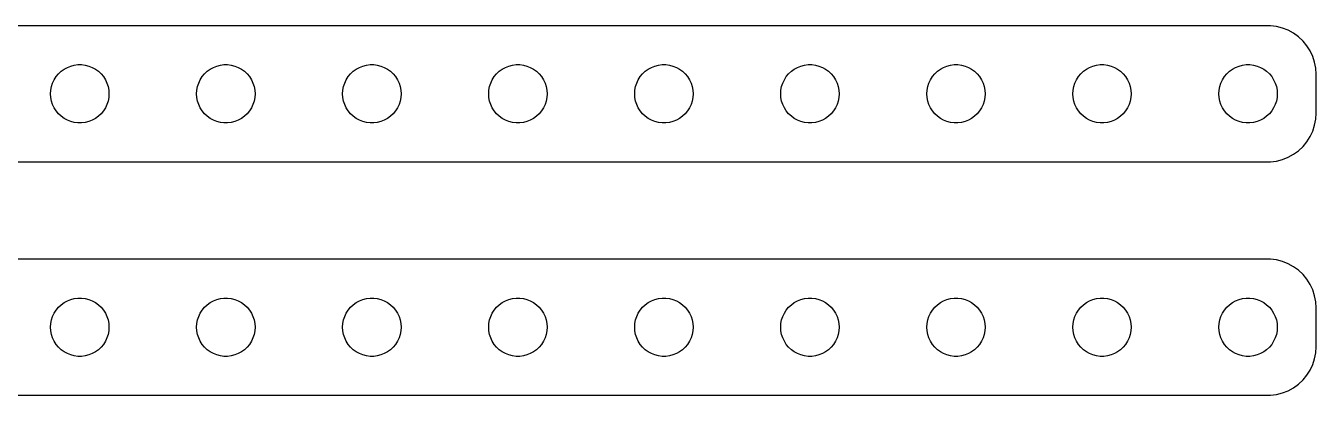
# Model space of a CAD drawing. Header units: metres. Extents: x -254 to 254, y 41 to 79.
# Drawn here: x 122 to 254.5, y 41 to 79 of the extents above; entities that cross this region are included whole.
import ezdxf

# ---------------------------------------------------------------- set-up
doc = ezdxf.new("R2010")
doc.units = ezdxf.units.M

msp = doc.modelspace()

# ---------------------------------------------------------------- linework, layer by layer
for p, q in [((249.814, 78.9901), (-249.814, 78.9901)), ((250.437, 78.9114), (249.814, 78.9901)), ((251.045, 78.7553), (250.437, 78.9114)), ((251.629, 78.5241), (251.045, 78.7553)), ((252.179, 78.2216), (251.629, 78.5241)), ((252.687, 77.8526), (252.179, 78.2216)), ((253.145, 77.4227), (252.687, 77.8526)), ((253.545, 76.9389), (253.145, 77.4227)), ((253.882, 76.4088), (253.545, 76.9389)), ((254.149, 75.8406), (253.882, 76.4088)), ((254.343, 75.2434), (254.149, 75.8406)), ((125.313, 74.0536), (125.588, 74.3115)), ((125.588, 74.3115), (125.893, 74.533)), ((125.893, 74.533), (126.223, 74.7145)), ((126.223, 74.7145), (126.573, 74.8532)), ((126.573, 74.8532), (126.938, 74.9469)), ((126.938, 74.9469), (127.312, 74.9941)), ((127.312, 74.9941), (127.688, 74.9941)), ((127.688, 74.9941), (128.062, 74.9469)), ((128.062, 74.9469), (128.427, 74.8532)), ((128.427, 74.8532), (128.777, 74.7145)), ((128.777, 74.7145), (129.107, 74.533)), ((129.107, 74.533), (129.412, 74.3115)), ((129.412, 74.3115), (129.687, 74.0536)), ((140.313, 74.0536), (140.588, 74.3115)), ((140.588, 74.3115), (140.893, 74.533)), ((140.893, 74.533), (141.223, 74.7145)), ((141.223, 74.7145), (141.573, 74.8532)), ((141.573, 74.8532), (141.938, 74.9469)), ((141.938, 74.9469), (142.312, 74.9941)), ((142.312, 74.9941), (142.688, 74.9941)), ((142.688, 74.9941), (143.062, 74.9469)), ((143.062, 74.9469), (143.427, 74.8532)), ((143.427, 74.8532), (143.777, 74.7145)), ((143.777, 74.7145), (144.107, 74.533)), ((144.107, 74.533), (144.412, 74.3115)), ((144.412, 74.3115), (144.687, 74.0536)), ((155.313, 74.0536), (155.588, 74.3115)), ((155.588, 74.3115), (155.893, 74.533)), ((155.893, 74.533), (156.223, 74.7145)), ((156.223, 74.7145), (156.573, 74.8532)), ((156.573, 74.8532), (156.938, 74.9469)), ((156.938, 74.9469), (157.312, 74.9941)), ((157.312, 74.9941), (157.688, 74.9941)), ((157.688, 74.9941), (158.062, 74.9469)), ((158.062, 74.9469), (158.427, 74.8532)), ((158.427, 74.8532), (158.777, 74.7145)), ((158.777, 74.7145), (159.107, 74.533)), ((159.107, 74.533), (159.412, 74.3115)), ((159.412, 74.3115), (159.687, 74.0536)), ((170.313, 74.0536), (170.588, 74.3115)), ((170.588, 74.3115), (170.893, 74.533)), ((170.893, 74.533), (171.223, 74.7145)), ((171.223, 74.7145), (171.573, 74.8532)), ((171.573, 74.8532), (171.938, 74.9469)), ((171.938, 74.9469), (172.312, 74.9941)), ((172.312, 74.9941), (172.688, 74.9941)), ((172.688, 74.9941), (173.062, 74.9469)), ((173.062, 74.9469), (173.427, 74.8532)), ((173.427, 74.8532), (173.777, 74.7145)), ((173.777, 74.7145), (174.107, 74.533)), ((174.107, 74.533), (174.412, 74.3115)), ((174.412, 74.3115), (174.687, 74.0536)), ((185.313, 74.0536), (185.588, 74.3115)), ((185.588, 74.3115), (185.893, 74.533)), ((185.893, 74.533), (186.223, 74.7145)), ((186.223, 74.7145), (186.573, 74.8532)), ((186.573, 74.8532), (186.938, 74.9469)), ((186.938, 74.9469), (187.312, 74.9941)), ((187.312, 74.9941), (187.688, 74.9941)), ((187.688, 74.9941), (188.062, 74.9469)), ((188.062, 74.9469), (188.427, 74.8532)), ((188.427, 74.8532), (188.777, 74.7145)), ((188.777, 74.7145), (189.107, 74.533)), ((189.107, 74.533), (189.412, 74.3115)), ((189.412, 74.3115), (189.687, 74.0536)), ((200.313, 74.0536), (200.588, 74.3115)), ((200.588, 74.3115), (200.893, 74.533)), ((200.893, 74.533), (201.223, 74.7145)), ((201.223, 74.7145), (201.573, 74.8532)), ((201.573, 74.8532), (201.938, 74.9469)), ((201.938, 74.9469), (202.312, 74.9941)), ((202.312, 74.9941), (202.688, 74.9941)), ((202.688, 74.9941), (203.062, 74.9469)), ((203.062, 74.9469), (203.427, 74.8532)), ((203.427, 74.8532), (203.777, 74.7145)), ((203.777, 74.7145), (204.107, 74.533)), ((204.107, 74.533), (204.412, 74.3115)), ((204.412, 74.3115), (204.687, 74.0536)), ((215.313, 74.0536), (215.588, 74.3115)), ((215.588, 74.3115), (215.893, 74.533)), ((215.893, 74.533), (216.223, 74.7145)), ((216.223, 74.7145), (216.573, 74.8532)), ((216.573, 74.8532), (216.938, 74.9469)), ((216.938, 74.9469), (217.312, 74.9941)), ((217.312, 74.9941), (217.688, 74.9941)), ((217.688, 74.9941), (218.062, 74.9469)), ((218.062, 74.9469), (218.427, 74.8532)), ((218.427, 74.8532), (218.777, 74.7145)), ((218.777, 74.7145), (219.107, 74.533)), ((219.107, 74.533), (219.412, 74.3115)), ((219.412, 74.3115), (219.687, 74.0536)), ((230.313, 74.0536), (230.588, 74.3115)), ((230.588, 74.3115), (230.893, 74.533)), ((230.893, 74.533), (231.223, 74.7145)), ((231.223, 74.7145), (231.573, 74.8532)), ((231.573, 74.8532), (231.938, 74.9469)), ((231.938, 74.9469), (232.312, 74.9941)), ((232.312, 74.9941), (232.688, 74.9941)), ((232.688, 74.9941), (233.062, 74.9469)), ((233.062, 74.9469), (233.427, 74.8532)), ((233.427, 74.8532), (233.777, 74.7145)), ((233.777, 74.7145), (234.107, 74.533)), ((234.107, 74.533), (234.412, 74.3115)), ((234.412, 74.3115), (234.687, 74.0536)), ((245.313, 74.0536), (245.588, 74.3115)), ((245.588, 74.3115), (245.893, 74.533)), ((245.893, 74.533), (246.223, 74.7145)), ((246.223, 74.7145), (246.573, 74.8532)), ((246.573, 74.8532), (246.938, 74.9469)), ((246.938, 74.9469), (247.312, 74.9941)), ((247.312, 74.9941), (247.688, 74.9941)), ((247.688, 74.9941), (248.062, 74.9469)), ((248.062, 74.9469), (248.427, 74.8532)), ((248.427, 74.8532), (248.777, 74.7145)), ((248.777, 74.7145), (249.107, 74.533)), ((249.107, 74.533), (249.412, 74.3115)), ((249.412, 74.3115), (249.687, 74.0536)), ((254.461, 74.6267), (254.343, 75.2434)), ((254.5, 74), (254.461, 74.6267)), ((124.594, 72.7461), (124.711, 73.1044)), ((124.711, 73.1044), (124.871, 73.4453)), ((124.871, 73.4453), (125.073, 73.7634)), ((125.073, 73.7634), (125.313, 74.0536)), ((129.687, 74.0536), (129.927, 73.7634)), ((129.927, 73.7634), (130.129, 73.4453)), ((130.129, 73.4453), (130.289, 73.1044)), ((130.289, 73.1044), (130.406, 72.7461)), ((139.594, 72.7461), (139.711, 73.1044)), ((139.711, 73.1044), (139.871, 73.4453)), ((139.871, 73.4453), (140.073, 73.7634)), ((140.073, 73.7634), (140.313, 74.0536)), ((144.687, 74.0536), (144.927, 73.7634)), ((144.927, 73.7634), (145.129, 73.4453)), ((145.129, 73.4453), (145.289, 73.1044)), ((145.289, 73.1044), (145.406, 72.7461)), ((154.594, 72.7461), (154.711, 73.1044)), ((154.711, 73.1044), (154.871, 73.4453)), ((154.871, 73.4453), (155.073, 73.7634)), ((155.073, 73.7634), (155.313, 74.0536)), ((159.687, 74.0536), (159.927, 73.7634)), ((159.927, 73.7634), (160.129, 73.4453)), ((160.129, 73.4453), (160.289, 73.1044)), ((160.289, 73.1044), (160.406, 72.7461)), ((169.594, 72.7461), (169.711, 73.1044)), ((169.711, 73.1044), (169.871, 73.4453)), ((169.871, 73.4453), (170.073, 73.7634)), ((170.073, 73.7634), (170.313, 74.0536)), ((174.687, 74.0536), (174.927, 73.7634)), ((174.927, 73.7634), (175.129, 73.4453)), ((175.129, 73.4453), (175.289, 73.1044)), ((175.289, 73.1044), (175.406, 72.7461)), ((184.594, 72.7461), (184.711, 73.1044)), ((184.711, 73.1044), (184.871, 73.4453)), ((184.871, 73.4453), (185.073, 73.7634)), ((185.073, 73.7634), (185.313, 74.0536)), ((189.687, 74.0536), (189.927, 73.7634)), ((189.927, 73.7634), (190.129, 73.4453)), ((190.129, 73.4453), (190.289, 73.1044)), ((190.289, 73.1044), (190.406, 72.7461)), ((199.594, 72.7461), (199.711, 73.1044)), ((199.711, 73.1044), (199.871, 73.4453)), ((199.871, 73.4453), (200.073, 73.7634)), ((200.073, 73.7634), (200.313, 74.0536)), ((204.687, 74.0536), (204.927, 73.7634)), ((204.927, 73.7634), (205.129, 73.4453)), ((205.129, 73.4453), (205.289, 73.1044)), ((205.289, 73.1044), (205.406, 72.7461)), ((214.594, 72.7461), (214.711, 73.1044)), ((214.711, 73.1044), (214.871, 73.4453)), ((214.871, 73.4453), (215.073, 73.7634)), ((215.073, 73.7634), (215.313, 74.0536)), ((219.687, 74.0536), (219.927, 73.7634)), ((219.927, 73.7634), (220.129, 73.4453)), ((220.129, 73.4453), (220.289, 73.1044)), ((220.289, 73.1044), (220.406, 72.7461)), ((229.594, 72.7461), (229.711, 73.1044)), ((229.711, 73.1044), (229.871, 73.4453)), ((229.871, 73.4453), (230.073, 73.7634)), ((230.073, 73.7634), (230.313, 74.0536)), ((234.687, 74.0536), (234.927, 73.7634)), ((234.927, 73.7634), (235.129, 73.4453)), ((235.129, 73.4453), (235.289, 73.1044)), ((235.289, 73.1044), (235.406, 72.7461)), ((244.594, 72.7461), (244.711, 73.1044)), ((244.711, 73.1044), (244.871, 73.4453)), ((244.871, 73.4453), (245.073, 73.7634)), ((245.073, 73.7634), (245.313, 74.0536)), ((249.687, 74.0536), (249.927, 73.7634)), ((249.927, 73.7634), (250.129, 73.4453)), ((250.129, 73.4453), (250.289, 73.1044)), ((250.289, 73.1044), (250.406, 72.7461)), ((254.5, 70), (254.5, 74)), ((124.5, 72), (124.524, 72.376)), ((124.524, 71.624), (124.5, 72)), ((124.524, 72.376), (124.594, 72.7461)), ((124.594, 71.2539), (124.524, 71.624)), ((130.406, 72.7461), (130.476, 72.376)), ((130.476, 71.624), (130.406, 71.2539)), ((130.476, 72.376), (130.5, 72)), ((130.5, 72), (130.476, 71.624)), ((139.5, 72), (139.524, 72.376)), ((139.524, 71.624), (139.5, 72)), ((139.524, 72.376), (139.594, 72.7461)), ((139.594, 71.2539), (139.524, 71.624)), ((145.406, 72.7461), (145.476, 72.376)), ((145.476, 71.624), (145.406, 71.2539)), ((145.476, 72.376), (145.5, 72)), ((145.5, 72), (145.476, 71.624)), ((154.5, 72), (154.524, 72.376)), ((154.524, 71.624), (154.5, 72)), ((154.524, 72.376), (154.594, 72.7461)), ((154.594, 71.2539), (154.524, 71.624)), ((160.406, 72.7461), (160.476, 72.376)), ((160.476, 71.624), (160.406, 71.2539)), ((160.476, 72.376), (160.5, 72)), ((160.5, 72), (160.476, 71.624)), ((169.5, 72), (169.524, 72.376)), ((169.524, 71.624), (169.5, 72)), ((169.524, 72.376), (169.594, 72.7461)), ((169.594, 71.2539), (169.524, 71.624)), ((175.406, 72.7461), (175.476, 72.376)), ((175.476, 71.624), (175.406, 71.2539)), ((175.476, 72.376), (175.5, 72)), ((175.5, 72), (175.476, 71.624)), ((184.5, 72), (184.524, 72.376)), ((184.524, 71.624), (184.5, 72)), ((184.524, 72.376), (184.594, 72.7461)), ((184.594, 71.2539), (184.524, 71.624)), ((190.406, 72.7461), (190.476, 72.376)), ((190.476, 71.624), (190.406, 71.2539)), ((190.476, 72.376), (190.5, 72)), ((190.5, 72), (190.476, 71.624)), ((199.5, 72), (199.524, 72.376)), ((199.524, 71.624), (199.5, 72)), ((199.524, 72.376), (199.594, 72.7461)), ((199.594, 71.2539), (199.524, 71.624)), ((205.406, 72.7461), (205.476, 72.376)), ((205.476, 71.624), (205.406, 71.2539)), ((205.476, 72.376), (205.5, 72)), ((205.5, 72), (205.476, 71.624)), ((214.5, 72), (214.524, 72.376)), ((214.524, 71.624), (214.5, 72)), ((214.524, 72.376), (214.594, 72.7461)), ((214.594, 71.2539), (214.524, 71.624)), ((220.406, 72.7461), (220.476, 72.376)), ((220.476, 71.624), (220.406, 71.2539)), ((220.476, 72.376), (220.5, 72)), ((220.5, 72), (220.476, 71.624)), ((229.5, 72), (229.524, 72.376)), ((229.524, 71.624), (229.5, 72)), ((229.524, 72.376), (229.594, 72.7461)), ((229.594, 71.2539), (229.524, 71.624)), ((235.406, 72.7461), (235.476, 72.376)), ((235.476, 71.624), (235.406, 71.2539)), ((235.476, 72.376), (235.5, 72)), ((235.5, 72), (235.476, 71.624)), ((244.5, 72), (244.524, 72.376)), ((244.524, 71.624), (244.5, 72)), ((244.524, 72.376), (244.594, 72.7461)), ((244.594, 71.2539), (244.524, 71.624)), ((250.406, 72.7461), (250.476, 72.376)), ((250.476, 71.624), (250.406, 71.2539)), ((250.476, 72.376), (250.5, 72)), ((250.5, 72), (250.476, 71.624)), ((124.711, 70.8956), (124.594, 71.2539)), ((124.871, 70.5547), (124.711, 70.8956)), ((125.073, 70.2366), (124.871, 70.5547)), ((130.129, 70.5547), (129.927, 70.2366)), ((130.289, 70.8956), (130.129, 70.5547)), ((130.406, 71.2539), (130.289, 70.8956)), ((139.711, 70.8956), (139.594, 71.2539)), ((139.871, 70.5547), (139.711, 70.8956)), ((140.073, 70.2366), (139.871, 70.5547)), ((145.129, 70.5547), (144.927, 70.2366)), ((145.289, 70.8956), (145.129, 70.5547)), ((145.406, 71.2539), (145.289, 70.8956)), ((154.711, 70.8956), (154.594, 71.2539)), ((154.871, 70.5547), (154.711, 70.8956)), ((155.073, 70.2366), (154.871, 70.5547)), ((160.129, 70.5547), (159.927, 70.2366)), ((160.289, 70.8956), (160.129, 70.5547)), ((160.406, 71.2539), (160.289, 70.8956)), ((169.711, 70.8956), (169.594, 71.2539)), ((169.871, 70.5547), (169.711, 70.8956)), ((170.073, 70.2366), (169.871, 70.5547)), ((175.129, 70.5547), (174.927, 70.2366)), ((175.289, 70.8956), (175.129, 70.5547)), ((175.406, 71.2539), (175.289, 70.8956)), ((184.711, 70.8956), (184.594, 71.2539)), ((184.871, 70.5547), (184.711, 70.8956)), ((185.073, 70.2366), (184.871, 70.5547)), ((190.129, 70.5547), (189.927, 70.2366)), ((190.289, 70.8956), (190.129, 70.5547)), ((190.406, 71.2539), (190.289, 70.8956)), ((199.711, 70.8956), (199.594, 71.2539)), ((199.871, 70.5547), (199.711, 70.8956)), ((200.073, 70.2366), (199.871, 70.5547)), ((205.129, 70.5547), (204.927, 70.2366)), ((205.289, 70.8956), (205.129, 70.5547)), ((205.406, 71.2539), (205.289, 70.8956)), ((214.711, 70.8956), (214.594, 71.2539)), ((214.871, 70.5547), (214.711, 70.8956)), ((215.073, 70.2366), (214.871, 70.5547)), ((220.129, 70.5547), (219.927, 70.2366)), ((220.289, 70.8956), (220.129, 70.5547)), ((220.406, 71.2539), (220.289, 70.8956)), ((229.711, 70.8956), (229.594, 71.2539)), ((229.871, 70.5547), (229.711, 70.8956)), ((230.073, 70.2366), (229.871, 70.5547)), ((235.129, 70.5547), (234.927, 70.2366)), ((235.289, 70.8956), (235.129, 70.5547)), ((235.406, 71.2539), (235.289, 70.8956)), ((244.711, 70.8956), (244.594, 71.2539)), ((244.871, 70.5547), (244.711, 70.8956)), ((245.073, 70.2366), (244.871, 70.5547)), ((250.129, 70.5547), (249.927, 70.2366)), ((250.289, 70.8956), (250.129, 70.5547)), ((250.406, 71.2539), (250.289, 70.8956)), ((125.313, 69.9464), (125.073, 70.2366)), ((125.588, 69.6885), (125.313, 69.9464)), ((125.893, 69.467), (125.588, 69.6885)), ((126.223, 69.2855), (125.893, 69.467)), ((126.573, 69.1468), (126.223, 69.2855)), ((126.938, 69.0531), (126.573, 69.1468)), ((127.312, 69.0059), (126.938, 69.0531)), ((127.688, 69.0059), (127.312, 69.0059)), ((128.062, 69.0531), (127.688, 69.0059)), ((128.427, 69.1468), (128.062, 69.0531)), ((128.777, 69.2855), (128.427, 69.1468)), ((129.107, 69.467), (128.777, 69.2855)), ((129.412, 69.6885), (129.107, 69.467)), ((129.687, 69.9464), (129.412, 69.6885)), ((129.927, 70.2366), (129.687, 69.9464)), ((140.313, 69.9464), (140.073, 70.2366)), ((140.588, 69.6885), (140.313, 69.9464)), ((140.893, 69.467), (140.588, 69.6885)), ((141.223, 69.2855), (140.893, 69.467)), ((141.573, 69.1468), (141.223, 69.2855)), ((141.938, 69.0531), (141.573, 69.1468)), ((142.312, 69.0059), (141.938, 69.0531)), ((142.688, 69.0059), (142.312, 69.0059)), ((143.062, 69.0531), (142.688, 69.0059)), ((143.427, 69.1468), (143.062, 69.0531)), ((143.777, 69.2855), (143.427, 69.1468)), ((144.107, 69.467), (143.777, 69.2855)), ((144.412, 69.6885), (144.107, 69.467)), ((144.687, 69.9464), (144.412, 69.6885)), ((144.927, 70.2366), (144.687, 69.9464)), ((155.313, 69.9464), (155.073, 70.2366)), ((155.588, 69.6885), (155.313, 69.9464)), ((155.893, 69.467), (155.588, 69.6885)), ((156.223, 69.2855), (155.893, 69.467)), ((156.573, 69.1468), (156.223, 69.2855)), ((156.938, 69.0531), (156.573, 69.1468)), ((157.312, 69.0059), (156.938, 69.0531)), ((157.688, 69.0059), (157.312, 69.0059)), ((158.062, 69.0531), (157.688, 69.0059)), ((158.427, 69.1468), (158.062, 69.0531)), ((158.777, 69.2855), (158.427, 69.1468)), ((159.107, 69.467), (158.777, 69.2855)), ((159.412, 69.6885), (159.107, 69.467)), ((159.687, 69.9464), (159.412, 69.6885)), ((159.927, 70.2366), (159.687, 69.9464)), ((170.313, 69.9464), (170.073, 70.2366)), ((170.588, 69.6885), (170.313, 69.9464)), ((170.893, 69.467), (170.588, 69.6885)), ((171.223, 69.2855), (170.893, 69.467)), ((171.573, 69.1468), (171.223, 69.2855)), ((171.938, 69.0531), (171.573, 69.1468)), ((172.312, 69.0059), (171.938, 69.0531)), ((172.688, 69.0059), (172.312, 69.0059)), ((173.062, 69.0531), (172.688, 69.0059)), ((173.427, 69.1468), (173.062, 69.0531)), ((173.777, 69.2855), (173.427, 69.1468)), ((174.107, 69.467), (173.777, 69.2855)), ((174.412, 69.6885), (174.107, 69.467)), ((174.687, 69.9464), (174.412, 69.6885)), ((174.927, 70.2366), (174.687, 69.9464)), ((185.313, 69.9464), (185.073, 70.2366)), ((185.588, 69.6885), (185.313, 69.9464)), ((185.893, 69.467), (185.588, 69.6885)), ((186.223, 69.2855), (185.893, 69.467)), ((186.573, 69.1468), (186.223, 69.2855)), ((186.938, 69.0531), (186.573, 69.1468)), ((187.312, 69.0059), (186.938, 69.0531)), ((187.688, 69.0059), (187.312, 69.0059)), ((188.062, 69.0531), (187.688, 69.0059)), ((188.427, 69.1468), (188.062, 69.0531)), ((188.777, 69.2855), (188.427, 69.1468)), ((189.107, 69.467), (188.777, 69.2855)), ((189.412, 69.6885), (189.107, 69.467)), ((189.687, 69.9464), (189.412, 69.6885)), ((189.927, 70.2366), (189.687, 69.9464)), ((200.313, 69.9464), (200.073, 70.2366)), ((200.588, 69.6885), (200.313, 69.9464)), ((200.893, 69.467), (200.588, 69.6885)), ((201.223, 69.2855), (200.893, 69.467)), ((201.573, 69.1468), (201.223, 69.2855)), ((201.938, 69.0531), (201.573, 69.1468)), ((202.312, 69.0059), (201.938, 69.0531)), ((202.688, 69.0059), (202.312, 69.0059)), ((203.062, 69.0531), (202.688, 69.0059)), ((203.427, 69.1468), (203.062, 69.0531)), ((203.777, 69.2855), (203.427, 69.1468)), ((204.107, 69.467), (203.777, 69.2855)), ((204.412, 69.6885), (204.107, 69.467)), ((204.687, 69.9464), (204.412, 69.6885)), ((204.927, 70.2366), (204.687, 69.9464)), ((215.313, 69.9464), (215.073, 70.2366)), ((215.588, 69.6885), (215.313, 69.9464)), ((215.893, 69.467), (215.588, 69.6885)), ((216.223, 69.2855), (215.893, 69.467)), ((216.573, 69.1468), (216.223, 69.2855)), ((216.938, 69.0531), (216.573, 69.1468)), ((217.312, 69.0059), (216.938, 69.0531)), ((217.688, 69.0059), (217.312, 69.0059)), ((218.062, 69.0531), (217.688, 69.0059)), ((218.427, 69.1468), (218.062, 69.0531)), ((218.777, 69.2855), (218.427, 69.1468)), ((219.107, 69.467), (218.777, 69.2855)), ((219.412, 69.6885), (219.107, 69.467)), ((219.687, 69.9464), (219.412, 69.6885)), ((219.927, 70.2366), (219.687, 69.9464)), ((230.313, 69.9464), (230.073, 70.2366)), ((230.588, 69.6885), (230.313, 69.9464)), ((230.893, 69.467), (230.588, 69.6885)), ((231.223, 69.2855), (230.893, 69.467)), ((231.573, 69.1468), (231.223, 69.2855)), ((231.938, 69.0531), (231.573, 69.1468)), ((232.312, 69.0059), (231.938, 69.0531)), ((232.688, 69.0059), (232.312, 69.0059)), ((233.062, 69.0531), (232.688, 69.0059)), ((233.427, 69.1468), (233.062, 69.0531)), ((233.777, 69.2855), (233.427, 69.1468)), ((234.107, 69.467), (233.777, 69.2855)), ((234.412, 69.6885), (234.107, 69.467)), ((234.687, 69.9464), (234.412, 69.6885)), ((234.927, 70.2366), (234.687, 69.9464)), ((245.313, 69.9464), (245.073, 70.2366)), ((245.588, 69.6885), (245.313, 69.9464)), ((245.893, 69.467), (245.588, 69.6885)), ((246.223, 69.2855), (245.893, 69.467)), ((246.573, 69.1468), (246.223, 69.2855)), ((246.938, 69.0531), (246.573, 69.1468)), ((247.312, 69.0059), (246.938, 69.0531)), ((247.688, 69.0059), (247.312, 69.0059)), ((248.062, 69.0531), (247.688, 69.0059)), ((248.427, 69.1468), (248.062, 69.0531)), ((248.777, 69.2855), (248.427, 69.1468)), ((249.107, 69.467), (248.777, 69.2855)), ((249.412, 69.6885), (249.107, 69.467)), ((249.687, 69.9464), (249.412, 69.6885)), ((249.927, 70.2366), (249.687, 69.9464)), ((254.343, 68.7566), (254.461, 69.3733)), ((254.461, 69.3733), (254.5, 70)), ((253.882, 67.5912), (254.149, 68.1594)), ((254.149, 68.1594), (254.343, 68.7566)), ((252.687, 66.1474), (253.145, 66.5773)), ((253.145, 66.5773), (253.545, 67.0611)), ((253.545, 67.0611), (253.882, 67.5912)), ((-249.814, 65.0099), (249.814, 65.0099)), ((249.814, 65.0099), (250.437, 65.0886)), ((250.437, 65.0886), (251.045, 65.2447)), ((251.045, 65.2447), (251.629, 65.4759)), ((251.629, 65.4759), (252.179, 65.7784)), ((252.179, 65.7784), (252.687, 66.1474)), ((249.814, 54.9901), (-249.814, 54.9901)), ((250.437, 54.9114), (249.814, 54.9901)), ((251.045, 54.7553), (250.437, 54.9114)), ((251.629, 54.5241), (251.045, 54.7553)), ((252.179, 54.2216), (251.629, 54.5241)), ((252.687, 53.8526), (252.179, 54.2216)), ((253.145, 53.4227), (252.687, 53.8526)), ((253.545, 52.9389), (253.145, 53.4227)), ((253.882, 52.4088), (253.545, 52.9389)), ((254.149, 51.8406), (253.882, 52.4088)), ((254.343, 51.2434), (254.149, 51.8406)), ((125.588, 50.3115), (125.893, 50.533)), ((125.893, 50.533), (126.223, 50.7145)), ((126.223, 50.7145), (126.573, 50.8532)), ((126.573, 50.8532), (126.938, 50.9469)), ((126.938, 50.9469), (127.312, 50.9941)), ((127.312, 50.9941), (127.688, 50.9941)), ((127.688, 50.9941), (128.062, 50.9469)), ((128.062, 50.9469), (128.427, 50.8532)), ((128.427, 50.8532), (128.777, 50.7145)), ((128.777, 50.7145), (129.107, 50.533)), ((129.107, 50.533), (129.412, 50.3115)), ((140.588, 50.3115), (140.893, 50.533)), ((140.893, 50.533), (141.223, 50.7145)), ((141.223, 50.7145), (141.573, 50.8532)), ((141.573, 50.8532), (141.938, 50.9469)), ((141.938, 50.9469), (142.312, 50.9941)), ((142.312, 50.9941), (142.688, 50.9941)), ((142.688, 50.9941), (143.062, 50.9469)), ((143.062, 50.9469), (143.427, 50.8532)), ((143.427, 50.8532), (143.777, 50.7145)), ((143.777, 50.7145), (144.107, 50.533)), ((144.107, 50.533), (144.412, 50.3115)), ((155.588, 50.3115), (155.893, 50.533)), ((155.893, 50.533), (156.223, 50.7145)), ((156.223, 50.7145), (156.573, 50.8532)), ((156.573, 50.8532), (156.938, 50.9469)), ((156.938, 50.9469), (157.312, 50.9941)), ((157.312, 50.9941), (157.688, 50.9941)), ((157.688, 50.9941), (158.062, 50.9469)), ((158.062, 50.9469), (158.427, 50.8532)), ((158.427, 50.8532), (158.777, 50.7145)), ((158.777, 50.7145), (159.107, 50.533)), ((159.107, 50.533), (159.412, 50.3115)), ((170.588, 50.3115), (170.893, 50.533)), ((170.893, 50.533), (171.223, 50.7145)), ((171.223, 50.7145), (171.573, 50.8532)), ((171.573, 50.8532), (171.938, 50.9469)), ((171.938, 50.9469), (172.312, 50.9941)), ((172.312, 50.9941), (172.688, 50.9941)), ((172.688, 50.9941), (173.062, 50.9469)), ((173.062, 50.9469), (173.427, 50.8532)), ((173.427, 50.8532), (173.777, 50.7145)), ((173.777, 50.7145), (174.107, 50.533)), ((174.107, 50.533), (174.412, 50.3115)), ((185.588, 50.3115), (185.893, 50.533)), ((185.893, 50.533), (186.223, 50.7145)), ((186.223, 50.7145), (186.573, 50.8532)), ((186.573, 50.8532), (186.938, 50.9469)), ((186.938, 50.9469), (187.312, 50.9941)), ((187.312, 50.9941), (187.688, 50.9941)), ((187.688, 50.9941), (188.062, 50.9469)), ((188.062, 50.9469), (188.427, 50.8532)), ((188.427, 50.8532), (188.777, 50.7145)), ((188.777, 50.7145), (189.107, 50.533)), ((189.107, 50.533), (189.412, 50.3115)), ((200.588, 50.3115), (200.893, 50.533)), ((200.893, 50.533), (201.223, 50.7145)), ((201.223, 50.7145), (201.573, 50.8532)), ((201.573, 50.8532), (201.938, 50.9469)), ((201.938, 50.9469), (202.312, 50.9941)), ((202.312, 50.9941), (202.688, 50.9941)), ((202.688, 50.9941), (203.062, 50.9469)), ((203.062, 50.9469), (203.427, 50.8532)), ((203.427, 50.8532), (203.777, 50.7145)), ((203.777, 50.7145), (204.107, 50.533)), ((204.107, 50.533), (204.412, 50.3115)), ((215.588, 50.3115), (215.893, 50.533)), ((215.893, 50.533), (216.223, 50.7145)), ((216.223, 50.7145), (216.573, 50.8532)), ((216.573, 50.8532), (216.938, 50.9469)), ((216.938, 50.9469), (217.312, 50.9941)), ((217.312, 50.9941), (217.688, 50.9941)), ((217.688, 50.9941), (218.062, 50.9469)), ((218.062, 50.9469), (218.427, 50.8532)), ((218.427, 50.8532), (218.777, 50.7145)), ((218.777, 50.7145), (219.107, 50.533)), ((219.107, 50.533), (219.412, 50.3115)), ((230.588, 50.3115), (230.893, 50.533)), ((230.893, 50.533), (231.223, 50.7145)), ((231.223, 50.7145), (231.573, 50.8532)), ((231.573, 50.8532), (231.938, 50.9469)), ((231.938, 50.9469), (232.312, 50.9941)), ((232.312, 50.9941), (232.688, 50.9941)), ((232.688, 50.9941), (233.062, 50.9469)), ((233.062, 50.9469), (233.427, 50.8532)), ((233.427, 50.8532), (233.777, 50.7145)), ((233.777, 50.7145), (234.107, 50.533)), ((234.107, 50.533), (234.412, 50.3115)), ((245.588, 50.3115), (245.893, 50.533)), ((245.893, 50.533), (246.223, 50.7145)), ((246.223, 50.7145), (246.573, 50.8532)), ((246.573, 50.8532), (246.938, 50.9469)), ((246.938, 50.9469), (247.312, 50.9941)), ((247.312, 50.9941), (247.688, 50.9941)), ((247.688, 50.9941), (248.062, 50.9469)), ((248.062, 50.9469), (248.427, 50.8532)), ((248.427, 50.8532), (248.777, 50.7145)), ((248.777, 50.7145), (249.107, 50.533)), ((249.107, 50.533), (249.412, 50.3115)), ((254.461, 50.6267), (254.343, 51.2434)), ((254.5, 50), (254.461, 50.6267)), ((124.594, 48.7461), (124.711, 49.1044)), ((124.711, 49.1044), (124.871, 49.4453)), ((124.871, 49.4453), (125.073, 49.7634)), ((125.073, 49.7634), (125.313, 50.0536)), ((125.313, 50.0536), (125.588, 50.3115)), ((129.412, 50.3115), (129.687, 50.0536)), ((129.687, 50.0536), (129.927, 49.7634)), ((129.927, 49.7634), (130.129, 49.4453)), ((130.129, 49.4453), (130.289, 49.1044)), ((130.289, 49.1044), (130.406, 48.7461)), ((139.594, 48.7461), (139.711, 49.1044)), ((139.711, 49.1044), (139.871, 49.4453)), ((139.871, 49.4453), (140.073, 49.7634)), ((140.073, 49.7634), (140.313, 50.0536)), ((140.313, 50.0536), (140.588, 50.3115)), ((144.412, 50.3115), (144.687, 50.0536)), ((144.687, 50.0536), (144.927, 49.7634)), ((144.927, 49.7634), (145.129, 49.4453)), ((145.129, 49.4453), (145.289, 49.1044)), ((145.289, 49.1044), (145.406, 48.7461)), ((154.594, 48.7461), (154.711, 49.1044)), ((154.711, 49.1044), (154.871, 49.4453)), ((154.871, 49.4453), (155.073, 49.7634)), ((155.073, 49.7634), (155.313, 50.0536)), ((155.313, 50.0536), (155.588, 50.3115)), ((159.412, 50.3115), (159.687, 50.0536)), ((159.687, 50.0536), (159.927, 49.7634)), ((159.927, 49.7634), (160.129, 49.4453)), ((160.129, 49.4453), (160.289, 49.1044)), ((160.289, 49.1044), (160.406, 48.7461)), ((169.594, 48.7461), (169.711, 49.1044)), ((169.711, 49.1044), (169.871, 49.4453)), ((169.871, 49.4453), (170.073, 49.7634)), ((170.073, 49.7634), (170.313, 50.0536)), ((170.313, 50.0536), (170.588, 50.3115)), ((174.412, 50.3115), (174.687, 50.0536)), ((174.687, 50.0536), (174.927, 49.7634)), ((174.927, 49.7634), (175.129, 49.4453)), ((175.129, 49.4453), (175.289, 49.1044)), ((175.289, 49.1044), (175.406, 48.7461)), ((184.594, 48.7461), (184.711, 49.1044)), ((184.711, 49.1044), (184.871, 49.4453)), ((184.871, 49.4453), (185.073, 49.7634)), ((185.073, 49.7634), (185.313, 50.0536)), ((185.313, 50.0536), (185.588, 50.3115)), ((189.412, 50.3115), (189.687, 50.0536)), ((189.687, 50.0536), (189.927, 49.7634)), ((189.927, 49.7634), (190.129, 49.4453)), ((190.129, 49.4453), (190.289, 49.1044)), ((190.289, 49.1044), (190.406, 48.7461)), ((199.594, 48.7461), (199.711, 49.1044)), ((199.711, 49.1044), (199.871, 49.4453)), ((199.871, 49.4453), (200.073, 49.7634)), ((200.073, 49.7634), (200.313, 50.0536)), ((200.313, 50.0536), (200.588, 50.3115)), ((204.412, 50.3115), (204.687, 50.0536)), ((204.687, 50.0536), (204.927, 49.7634)), ((204.927, 49.7634), (205.129, 49.4453)), ((205.129, 49.4453), (205.289, 49.1044)), ((205.289, 49.1044), (205.406, 48.7461)), ((214.594, 48.7461), (214.711, 49.1044)), ((214.711, 49.1044), (214.871, 49.4453)), ((214.871, 49.4453), (215.073, 49.7634)), ((215.073, 49.7634), (215.313, 50.0536)), ((215.313, 50.0536), (215.588, 50.3115)), ((219.412, 50.3115), (219.687, 50.0536)), ((219.687, 50.0536), (219.927, 49.7634)), ((219.927, 49.7634), (220.129, 49.4453)), ((220.129, 49.4453), (220.289, 49.1044)), ((220.289, 49.1044), (220.406, 48.7461)), ((229.594, 48.7461), (229.711, 49.1044)), ((229.711, 49.1044), (229.871, 49.4453)), ((229.871, 49.4453), (230.073, 49.7634)), ((230.073, 49.7634), (230.313, 50.0536)), ((230.313, 50.0536), (230.588, 50.3115)), ((234.412, 50.3115), (234.687, 50.0536)), ((234.687, 50.0536), (234.927, 49.7634)), ((234.927, 49.7634), (235.129, 49.4453)), ((235.129, 49.4453), (235.289, 49.1044)), ((235.289, 49.1044), (235.406, 48.7461)), ((244.594, 48.7461), (244.711, 49.1044)), ((244.711, 49.1044), (244.871, 49.4453)), ((244.871, 49.4453), (245.073, 49.7634)), ((245.073, 49.7634), (245.313, 50.0536)), ((245.313, 50.0536), (245.588, 50.3115)), ((249.412, 50.3115), (249.687, 50.0536)), ((249.687, 50.0536), (249.927, 49.7634)), ((249.927, 49.7634), (250.129, 49.4453)), ((250.129, 49.4453), (250.289, 49.1044)), ((250.289, 49.1044), (250.406, 48.7461)), ((254.5, 46), (254.5, 50)), ((124.5, 48), (124.524, 48.376)), ((124.524, 47.624), (124.5, 48)), ((124.524, 48.376), (124.594, 48.7461)), ((130.406, 48.7461), (130.476, 48.376)), ((130.476, 48.376), (130.5, 48)), ((130.5, 48), (130.476, 47.624)), ((139.5, 48), (139.524, 48.376)), ((139.524, 47.624), (139.5, 48)), ((139.524, 48.376), (139.594, 48.7461)), ((145.406, 48.7461), (145.476, 48.376)), ((145.476, 48.376), (145.5, 48)), ((145.5, 48), (145.476, 47.624)), ((154.5, 48), (154.524, 48.376)), ((154.524, 47.624), (154.5, 48)), ((154.524, 48.376), (154.594, 48.7461)), ((160.406, 48.7461), (160.476, 48.376)), ((160.476, 48.376), (160.5, 48)), ((160.5, 48), (160.476, 47.624)), ((169.5, 48), (169.524, 48.376)), ((169.524, 47.624), (169.5, 48)), ((169.524, 48.376), (169.594, 48.7461)), ((175.406, 48.7461), (175.476, 48.376)), ((175.476, 48.376), (175.5, 48)), ((175.5, 48), (175.476, 47.624)), ((184.5, 48), (184.524, 48.376)), ((184.524, 47.624), (184.5, 48)), ((184.524, 48.376), (184.594, 48.7461)), ((190.406, 48.7461), (190.476, 48.376)), ((190.476, 48.376), (190.5, 48)), ((190.5, 48), (190.476, 47.624)), ((199.5, 48), (199.524, 48.376)), ((199.524, 47.624), (199.5, 48)), ((199.524, 48.376), (199.594, 48.7461)), ((205.406, 48.7461), (205.476, 48.376)), ((205.476, 48.376), (205.5, 48)), ((205.5, 48), (205.476, 47.624)), ((214.5, 48), (214.524, 48.376)), ((214.524, 47.624), (214.5, 48)), ((214.524, 48.376), (214.594, 48.7461)), ((220.406, 48.7461), (220.476, 48.376)), ((220.476, 48.376), (220.5, 48)), ((220.5, 48), (220.476, 47.624)), ((229.5, 48), (229.524, 48.376)), ((229.524, 47.624), (229.5, 48)), ((229.524, 48.376), (229.594, 48.7461)), ((235.406, 48.7461), (235.476, 48.376)), ((235.476, 48.376), (235.5, 48)), ((235.5, 48), (235.476, 47.624)), ((244.5, 48), (244.524, 48.376)), ((244.524, 47.624), (244.5, 48)), ((244.524, 48.376), (244.594, 48.7461)), ((250.406, 48.7461), (250.476, 48.376)), ((250.476, 48.376), (250.5, 48)), ((250.5, 48), (250.476, 47.624)), ((124.594, 47.2539), (124.524, 47.624)), ((124.711, 46.8956), (124.594, 47.2539)), ((124.871, 46.5547), (124.711, 46.8956)), ((125.073, 46.2366), (124.871, 46.5547)), ((130.129, 46.5547), (129.927, 46.2366)), ((130.289, 46.8956), (130.129, 46.5547)), ((130.406, 47.2539), (130.289, 46.8956)), ((130.476, 47.624), (130.406, 47.2539)), ((139.594, 47.2539), (139.524, 47.624)), ((139.711, 46.8956), (139.594, 47.2539)), ((139.871, 46.5547), (139.711, 46.8956)), ((140.073, 46.2366), (139.871, 46.5547)), ((145.129, 46.5547), (144.927, 46.2366)), ((145.289, 46.8956), (145.129, 46.5547)), ((145.406, 47.2539), (145.289, 46.8956)), ((145.476, 47.624), (145.406, 47.2539)), ((154.594, 47.2539), (154.524, 47.624)), ((154.711, 46.8956), (154.594, 47.2539)), ((154.871, 46.5547), (154.711, 46.8956)), ((155.073, 46.2366), (154.871, 46.5547)), ((160.129, 46.5547), (159.927, 46.2366)), ((160.289, 46.8956), (160.129, 46.5547)), ((160.406, 47.2539), (160.289, 46.8956)), ((160.476, 47.624), (160.406, 47.2539)), ((169.594, 47.2539), (169.524, 47.624)), ((169.711, 46.8956), (169.594, 47.2539)), ((169.871, 46.5547), (169.711, 46.8956)), ((170.073, 46.2366), (169.871, 46.5547)), ((175.129, 46.5547), (174.927, 46.2366)), ((175.289, 46.8956), (175.129, 46.5547)), ((175.406, 47.2539), (175.289, 46.8956)), ((175.476, 47.624), (175.406, 47.2539)), ((184.594, 47.2539), (184.524, 47.624)), ((184.711, 46.8956), (184.594, 47.2539)), ((184.871, 46.5547), (184.711, 46.8956)), ((185.073, 46.2366), (184.871, 46.5547)), ((190.129, 46.5547), (189.927, 46.2366)), ((190.289, 46.8956), (190.129, 46.5547)), ((190.406, 47.2539), (190.289, 46.8956)), ((190.476, 47.624), (190.406, 47.2539)), ((199.594, 47.2539), (199.524, 47.624)), ((199.711, 46.8956), (199.594, 47.2539)), ((199.871, 46.5547), (199.711, 46.8956)), ((200.073, 46.2366), (199.871, 46.5547)), ((205.129, 46.5547), (204.927, 46.2366)), ((205.289, 46.8956), (205.129, 46.5547)), ((205.406, 47.2539), (205.289, 46.8956)), ((205.476, 47.624), (205.406, 47.2539)), ((214.594, 47.2539), (214.524, 47.624)), ((214.711, 46.8956), (214.594, 47.2539)), ((214.871, 46.5547), (214.711, 46.8956)), ((215.073, 46.2366), (214.871, 46.5547)), ((220.129, 46.5547), (219.927, 46.2366)), ((220.289, 46.8956), (220.129, 46.5547)), ((220.406, 47.2539), (220.289, 46.8956)), ((220.476, 47.624), (220.406, 47.2539)), ((229.594, 47.2539), (229.524, 47.624)), ((229.711, 46.8956), (229.594, 47.2539)), ((229.871, 46.5547), (229.711, 46.8956)), ((230.073, 46.2366), (229.871, 46.5547)), ((235.129, 46.5547), (234.927, 46.2366)), ((235.289, 46.8956), (235.129, 46.5547)), ((235.406, 47.2539), (235.289, 46.8956)), ((235.476, 47.624), (235.406, 47.2539)), ((244.594, 47.2539), (244.524, 47.624)), ((244.711, 46.8956), (244.594, 47.2539)), ((244.871, 46.5547), (244.711, 46.8956)), ((245.073, 46.2366), (244.871, 46.5547)), ((250.129, 46.5547), (249.927, 46.2366)), ((250.289, 46.8956), (250.129, 46.5547)), ((250.406, 47.2539), (250.289, 46.8956)), ((250.476, 47.624), (250.406, 47.2539)), ((125.313, 45.9464), (125.073, 46.2366)), ((125.588, 45.6885), (125.313, 45.9464)), ((125.893, 45.467), (125.588, 45.6885)), ((126.223, 45.2855), (125.893, 45.467)), ((126.573, 45.1468), (126.223, 45.2855)), ((126.938, 45.0531), (126.573, 45.1468)), ((128.427, 45.1468), (128.062, 45.0531)), ((128.777, 45.2855), (128.427, 45.1468)), ((129.107, 45.467), (128.777, 45.2855)), ((129.412, 45.6885), (129.107, 45.467)), ((129.687, 45.9464), (129.412, 45.6885)), ((129.927, 46.2366), (129.687, 45.9464)), ((140.313, 45.9464), (140.073, 46.2366)), ((140.588, 45.6885), (140.313, 45.9464)), ((140.893, 45.467), (140.588, 45.6885)), ((141.223, 45.2855), (140.893, 45.467)), ((141.573, 45.1468), (141.223, 45.2855)), ((141.938, 45.0531), (141.573, 45.1468)), ((143.427, 45.1468), (143.062, 45.0531)), ((143.777, 45.2855), (143.427, 45.1468)), ((144.107, 45.467), (143.777, 45.2855)), ((144.412, 45.6885), (144.107, 45.467)), ((144.687, 45.9464), (144.412, 45.6885)), ((144.927, 46.2366), (144.687, 45.9464)), ((155.313, 45.9464), (155.073, 46.2366)), ((155.588, 45.6885), (155.313, 45.9464)), ((155.893, 45.467), (155.588, 45.6885)), ((156.223, 45.2855), (155.893, 45.467)), ((156.573, 45.1468), (156.223, 45.2855)), ((156.938, 45.0531), (156.573, 45.1468)), ((158.427, 45.1468), (158.062, 45.0531)), ((158.777, 45.2855), (158.427, 45.1468)), ((159.107, 45.467), (158.777, 45.2855)), ((159.412, 45.6885), (159.107, 45.467)), ((159.687, 45.9464), (159.412, 45.6885)), ((159.927, 46.2366), (159.687, 45.9464)), ((170.313, 45.9464), (170.073, 46.2366)), ((170.588, 45.6885), (170.313, 45.9464)), ((170.893, 45.467), (170.588, 45.6885)), ((171.223, 45.2855), (170.893, 45.467)), ((171.573, 45.1468), (171.223, 45.2855)), ((171.938, 45.0531), (171.573, 45.1468)), ((173.427, 45.1468), (173.062, 45.0531)), ((173.777, 45.2855), (173.427, 45.1468)), ((174.107, 45.467), (173.777, 45.2855)), ((174.412, 45.6885), (174.107, 45.467)), ((174.687, 45.9464), (174.412, 45.6885)), ((174.927, 46.2366), (174.687, 45.9464)), ((185.313, 45.9464), (185.073, 46.2366)), ((185.588, 45.6885), (185.313, 45.9464)), ((185.893, 45.467), (185.588, 45.6885)), ((186.223, 45.2855), (185.893, 45.467)), ((186.573, 45.1468), (186.223, 45.2855)), ((186.938, 45.0531), (186.573, 45.1468)), ((188.427, 45.1468), (188.062, 45.0531)), ((188.777, 45.2855), (188.427, 45.1468)), ((189.107, 45.467), (188.777, 45.2855)), ((189.412, 45.6885), (189.107, 45.467)), ((189.687, 45.9464), (189.412, 45.6885)), ((189.927, 46.2366), (189.687, 45.9464)), ((200.313, 45.9464), (200.073, 46.2366)), ((200.588, 45.6885), (200.313, 45.9464)), ((200.893, 45.467), (200.588, 45.6885)), ((201.223, 45.2855), (200.893, 45.467)), ((201.573, 45.1468), (201.223, 45.2855)), ((201.938, 45.0531), (201.573, 45.1468)), ((203.427, 45.1468), (203.062, 45.0531)), ((203.777, 45.2855), (203.427, 45.1468)), ((204.107, 45.467), (203.777, 45.2855)), ((204.412, 45.6885), (204.107, 45.467)), ((204.687, 45.9464), (204.412, 45.6885)), ((204.927, 46.2366), (204.687, 45.9464)), ((215.313, 45.9464), (215.073, 46.2366)), ((215.588, 45.6885), (215.313, 45.9464)), ((215.893, 45.467), (215.588, 45.6885)), ((216.223, 45.2855), (215.893, 45.467)), ((216.573, 45.1468), (216.223, 45.2855)), ((216.938, 45.0531), (216.573, 45.1468)), ((218.427, 45.1468), (218.062, 45.0531)), ((218.777, 45.2855), (218.427, 45.1468)), ((219.107, 45.467), (218.777, 45.2855)), ((219.412, 45.6885), (219.107, 45.467)), ((219.687, 45.9464), (219.412, 45.6885)), ((219.927, 46.2366), (219.687, 45.9464)), ((230.313, 45.9464), (230.073, 46.2366)), ((230.588, 45.6885), (230.313, 45.9464)), ((230.893, 45.467), (230.588, 45.6885)), ((231.223, 45.2855), (230.893, 45.467)), ((231.573, 45.1468), (231.223, 45.2855)), ((231.938, 45.0531), (231.573, 45.1468)), ((233.427, 45.1468), (233.062, 45.0531)), ((233.777, 45.2855), (233.427, 45.1468)), ((234.107, 45.467), (233.777, 45.2855)), ((234.412, 45.6885), (234.107, 45.467)), ((234.687, 45.9464), (234.412, 45.6885)), ((234.927, 46.2366), (234.687, 45.9464)), ((245.313, 45.9464), (245.073, 46.2366)), ((245.588, 45.6885), (245.313, 45.9464)), ((245.893, 45.467), (245.588, 45.6885)), ((246.223, 45.2855), (245.893, 45.467)), ((246.573, 45.1468), (246.223, 45.2855)), ((246.938, 45.0531), (246.573, 45.1468)), ((248.427, 45.1468), (248.062, 45.0531)), ((248.777, 45.2855), (248.427, 45.1468)), ((249.107, 45.467), (248.777, 45.2855)), ((249.412, 45.6885), (249.107, 45.467)), ((249.687, 45.9464), (249.412, 45.6885)), ((249.927, 46.2366), (249.687, 45.9464)), ((254.343, 44.7566), (254.461, 45.3733)), ((254.461, 45.3733), (254.5, 46)), ((127.312, 45.0059), (126.938, 45.0531)), ((127.688, 45.0059), (127.312, 45.0059)), ((128.062, 45.0531), (127.688, 45.0059)), ((142.312, 45.0059), (141.938, 45.0531)), ((142.688, 45.0059), (142.312, 45.0059)), ((143.062, 45.0531), (142.688, 45.0059)), ((157.312, 45.0059), (156.938, 45.0531)), ((157.688, 45.0059), (157.312, 45.0059)), ((158.062, 45.0531), (157.688, 45.0059)), ((172.312, 45.0059), (171.938, 45.0531)), ((172.688, 45.0059), (172.312, 45.0059)), ((173.062, 45.0531), (172.688, 45.0059)), ((187.312, 45.0059), (186.938, 45.0531)), ((187.688, 45.0059), (187.312, 45.0059)), ((188.062, 45.0531), (187.688, 45.0059)), ((202.312, 45.0059), (201.938, 45.0531)), ((202.688, 45.0059), (202.312, 45.0059)), ((203.062, 45.0531), (202.688, 45.0059)), ((217.312, 45.0059), (216.938, 45.0531)), ((217.688, 45.0059), (217.312, 45.0059)), ((218.062, 45.0531), (217.688, 45.0059)), ((232.312, 45.0059), (231.938, 45.0531)), ((232.688, 45.0059), (232.312, 45.0059)), ((233.062, 45.0531), (232.688, 45.0059)), ((247.312, 45.0059), (246.938, 45.0531)), ((247.688, 45.0059), (247.312, 45.0059)), ((248.062, 45.0531), (247.688, 45.0059)), ((253.882, 43.5912), (254.149, 44.1594)), ((254.149, 44.1594), (254.343, 44.7566)), ((252.687, 42.1474), (253.145, 42.5773)), ((253.145, 42.5773), (253.545, 43.0611)), ((253.545, 43.0611), (253.882, 43.5912)), ((250.437, 41.0886), (251.045, 41.2447)), ((251.045, 41.2447), (251.629, 41.4759)), ((251.629, 41.4759), (252.179, 41.7784)), ((252.179, 41.7784), (252.687, 42.1474)), ((-249.814, 41.0099), (249.814, 41.0099)), ((249.814, 41.0099), (250.437, 41.0886))]:
    msp.add_line(p, q)

doc.saveas('drawing.dxf')
